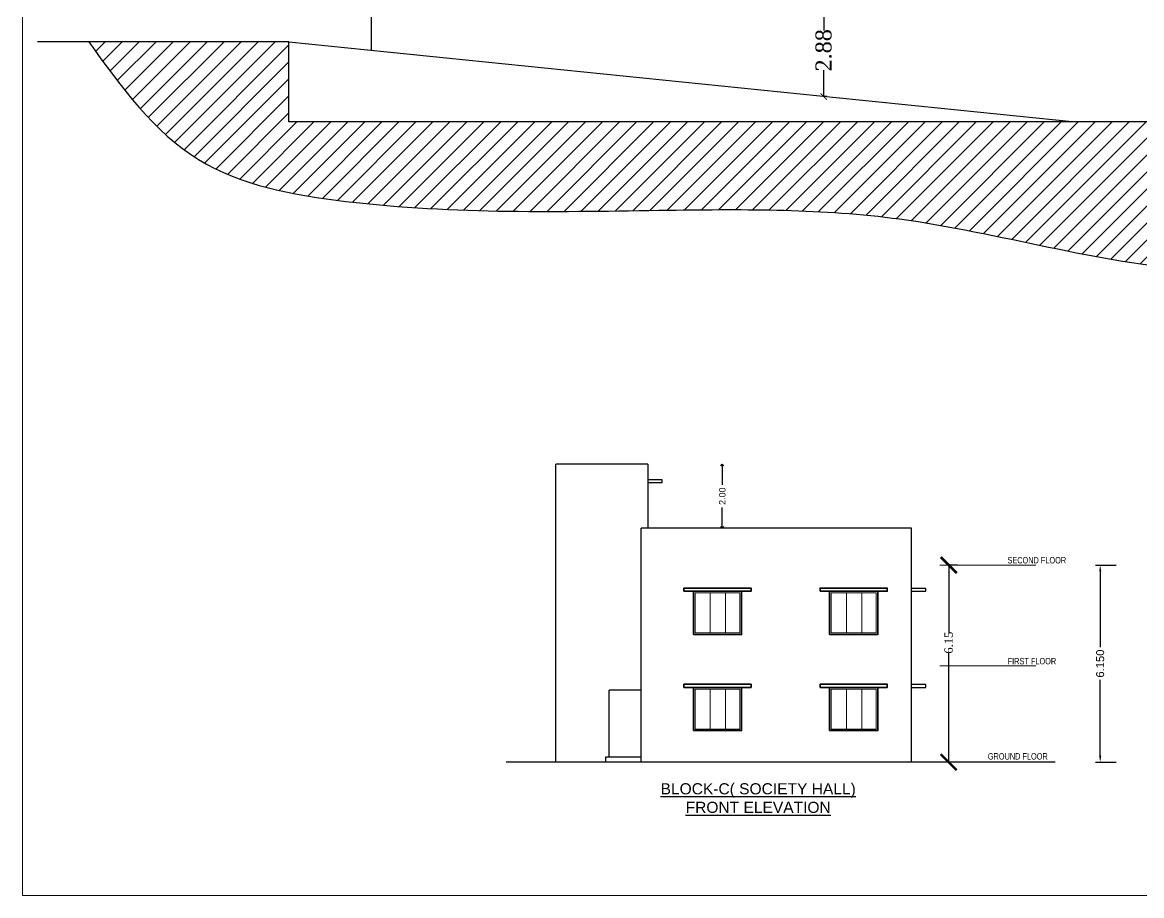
# Model space of a CAD drawing. Header units: metres. Extents: x 0 to 63445, y 32361 to 32804.
# Drawn here: x 63302.52 to 63337.47, y 32713.74 to 32740.99 of the extents above; entities that cross this region are included whole.
import ezdxf

# ---------------------------------------------------------------- set-up
doc = ezdxf.new("R2010")
doc.units = ezdxf.units.M
doc.header["$MEASUREMENT"] = 0
doc.header["$PDMODE"] = 34
doc.header["$PDSIZE"] = -10
doc.linetypes.add('ACAD_ISO03W100', pattern=[30, 12, -18])
doc.linetypes.add('CONTINULUS', pattern=[0])
doc.layers.get('0').update_dxf_attribs({"lineweight": 25})
doc.layers.add('ar-text', color=33, linetype='Continuous')
doc.layers.add('text', color=65, linetype='Continuous')
for name, color, linetype, lineweight in [('ar-wall', 7, 'Continuous', 35), ('ar-win out', 5, 'Continuous', 9), ('elev', 252, 'Continuous', 20), ('ELEVATION', 142, 'Continuous', 9), ('s-thin', 2, 'Continuous', 13), ('section', 147, 'Continuous', 30), ('wall', 7, 'Continuous', 30)]:
    doc.layers.add(name, color=color, linetype=linetype, lineweight=lineweight)
doc.layers.add('BLK_3_HT_OF_BLDG', color=5, linetype='Continuous', plot=False)
doc.layers.add('BLK_3_MUMTY_HT', color=7, linetype='Continuous', plot=False)
doc.styles.add('ananya', font='')
doc.styles.add('Arial', font='arial.ttf', dxfattribs={"height": 0.2})
doc.styles.add('PreDCRFont', font='arial.ttf', dxfattribs={"height": 0.25})
doc.styles.get("Standard").update_dxf_attribs({"font": 'arial.ttf', "height": 0.4})
doc.styles.add('style2', font='arial.ttf', dxfattribs={"height": 0.25})
doc.styles.add('TNR', font='times.ttf', dxfattribs={"height": 0.5})
doc.styles.get('ananya').set_extended_font_data('Arial Narrow')
doc.dimstyles.new('ARCHANA', dxfattribs={"dimscale": 0, "dimtxt": 0.5, "dimasz": 0.5, "dimexe": 0, "dimexo": 0, "dimgap": 0, "dimtad": 0, "dimzin": 0, "dimdsep": 46, "dimtxsty": 'TNR', "dimblk": 'ARCHTICK', "dimcen": 0.09, "dimclrd": 36, "dimclre": 36, "dimclrt": 7, "dimadec": 0, "dimazin": 0, "dimtfac": 1, "dimtofl": 0, "dimtmove": 0, "dimatfit": 3, "dimldrblk": 'ARCHTICK', "dimfxl": 1, "dimfrac": 2, "dimtolj": 1, "dimtzin": 0, "dimlwd": -1, "dimlwe": -1, "dimarcsym": 0})
doc.dimstyles.new('Copy of Standard2', dxfattribs={"dimtxt": 0.25, "dimasz": 0.2, "dimexe": 0.5, "dimexo": 0.3, "dimgap": 0.09, "dimtad": 0, "dimtoh": 1, "dimzin": 0, "dimdsep": 46, "dimtxsty": 'PreDCRFont', "dimcen": 0.025, "dimdle": 0.1, "dimadec": 0, "dimazin": 0, "dimtfac": 1, "dimtofl": 0, "dimtmove": 2, "dimatfit": 3, "dimfxl": 0.18, "dimtolj": 1, "dimtzin": 0, "dimarcsym": 0})
doc.dimstyles.new('INT DIM', dxfattribs={"dimtxt": 0.3, "dimasz": 0.1, "dimexe": 0.18, "dimexo": 0.0625, "dimgap": 0.09, "dimtad": 0, "dimzin": 0, "dimdsep": 46, "dimtxsty": 'style2', "dimblk": 'OPEN90', "dimcen": 0.09, "dimse1": 1, "dimse2": 1, "dimclrd": 250, "dimclrt": 256, "dimadec": 0, "dimazin": 0, "dimtfac": 1, "dimtofl": 0, "dimtmove": 0, "dimatfit": 3, "dimfxl": 0.18, "dimtolj": 1, "dimtzin": 0, "dimlwd": -1, "dimarcsym": 0})

# ---------------------------------------------------------------- blocks, each defined once
blk = doc.blocks.new('_ArchTick')
at = {"color": 0, "linetype": 'ByBlock', "const_width": 0.15}
blk.add_lwpolyline([(-0.5, -0.5), (0.5, 0.5)], dxfattribs=at)
blk = doc.blocks.new('*D308')
at = {"layer": 'Defpoints', "color": 0, "ltscale": 0.5, "transparency": 16777216}
for p in [(62968.474, 32905.454), (62968.519, 32902.57), (62968.617, 32902.57)]:
    blk.add_point(p, dxfattribs=at)
at = {"layer": 'wall', "color": 36, "ltscale": 0.5, "transparency": 16777216}
for p, q in [((62968.474, 32905.454), (62968.519, 32905.454)), ((62968.519, 32905.454), (62968.519, 32904.629)), ((62968.519, 32902.57), (62968.519, 32903.395)), ((62968.617, 32902.57), (62968.519, 32902.57))]:
    blk.add_line(p, q, dxfattribs=at)
at = {"layer": 'wall', "color": 36, "ltscale": 0.5, "transparency": 16777216, "xscale": 0.2, "yscale": 0.2, "zscale": 0.2}
for p, rotation in [((62968.519, 32905.454), 90), ((62968.519, 32902.57), 270)]:
    blk.add_blockref('_ArchTick', p, dxfattribs=dict(at, rotation=rotation))
at = {"layer": 'wall', "color": 7, "ltscale": 0.5, "transparency": 16777216, "insert": (62968.519, 32904.012), "char_height": 0.5, "attachment_point": 5, "rotation": 90, "style": 'TNR'}
blk.add_mtext('\\A1;2.88', dxfattribs=at)
blk = doc.blocks.new('*D318')
at = {"layer": 'Defpoints', "color": 0, "ltscale": 0.5, "transparency": 16777216}
for p in [(63227.944, 32625.97), (63227.667, 32619.82), (63227.944, 32619.82)]:
    blk.add_point(p, dxfattribs=at)
at = {"layer": 'wall', "color": 36, "ltscale": 0.5, "transparency": 16777216}
for p, q in [((63227.944, 32625.97), (63227.667, 32625.97)), ((63227.667, 32625.97), (63227.667, 32623.863)), ((63227.667, 32619.82), (63227.667, 32623.233)), ((63227.944, 32619.82), (63227.667, 32619.82))]:
    blk.add_line(p, q, dxfattribs=at)
at = {"layer": 'wall', "color": 36, "ltscale": 0.5, "transparency": 16777216, "xscale": 0.5, "yscale": 0.5, "zscale": 0.5}
for p, rotation in [((63227.667, 32625.97), 90), ((63227.667, 32619.82), 270)]:
    blk.add_blockref('_ArchTick', p, dxfattribs=dict(at, rotation=rotation))
at = {"layer": 'wall', "color": 7, "ltscale": 0.5, "transparency": 16777216, "insert": (63227.667, 32623.548), "char_height": 0.5, "attachment_point": 5, "rotation": 90, "style": 'TNR'}
blk.add_mtext('\\A1;{\\H0.52x;6.15}', dxfattribs=at)
blk = doc.blocks.new('*D357')
at = {"layer": 'BLK_3_HT_OF_BLDG', "color": 0, "linetype": 'CONTINULUS', "lineweight": -2, "ltscale": 0.05, "transparency": 16777216}
for p, q in [((63336.024, 32724.055), (63336.674, 32724.055)), ((63336.174, 32723.855), (63336.174, 32721.492)), ((63336.174, 32718.105), (63336.174, 32720.468)), ((63336.024, 32717.905), (63336.674, 32717.905))]:
    blk.add_line(p, q, dxfattribs=at)
at = {"layer": 'BLK_3_HT_OF_BLDG', "color": 0, "linetype": 'CONTINULUS', "ltscale": 0.05, "transparency": 16777216}
for points in [[(63336.141, 32723.855), (63336.208, 32723.855), (63336.174, 32724.055)], [(63336.141, 32718.105), (63336.208, 32718.105), (63336.174, 32717.905)]]:
    blk.add_solid(points, dxfattribs=at)
at = {"layer": 'Defpoints', "color": 0, "linetype": 'CONTINULUS', "ltscale": 0.05, "transparency": 16777216}
for p in [(63332.223, 32724.055), (63336.174, 32724.055), (63332.223, 32717.905)]:
    blk.add_point(p, dxfattribs=at)
at = {"layer": 'BLK_3_HT_OF_BLDG', "color": 0, "linetype": 'CONTINULUS', "ltscale": 0.05, "transparency": 16777216, "insert": (63336.174, 32720.98), "char_height": 0.25, "attachment_point": 5, "rotation": 90, "style": 'PreDCRFont'}
blk.add_mtext('\\A1;6.150', dxfattribs=at)
blk = doc.blocks.new('_Open90')
at = {"color": 0, "linetype": 'ByBlock', "lineweight": -2}
for p, q in [((0, 0), (-1, 0)), ((-0.5, 0.5), (0, 0)), ((0, 0), (-0.5, -0.5))]:
    blk.add_line(p, q, dxfattribs=at)
blk = doc.blocks.new('*D483')
at = {"layer": 'BLK_3_MUMTY_HT', "color": 250, "ltscale": 0.05, "transparency": 16777216}
for p, q in [((63324.375, 32727.105), (63324.375, 32726.556)), ((63324.375, 32725.305), (63324.375, 32725.854))]:
    blk.add_line(p, q, dxfattribs=at)
at = {"layer": 'Defpoints', "color": 0, "linetype": 'CONTINULUS', "ltscale": 0.05, "transparency": 16777216}
for p in [(63322.048, 32727.205), (63324.375, 32727.205), (63330.278, 32725.205)]:
    blk.add_point(p, dxfattribs=at)
at = {"layer": 'BLK_3_MUMTY_HT', "color": 250, "linetype": 'CONTINULUS', "ltscale": 0.05, "transparency": 16777216, "xscale": 0.1, "yscale": 0.1, "zscale": 0.1}
for p, rotation in [((63324.375, 32727.205), 90), ((63324.375, 32725.205), 270)]:
    blk.add_blockref('_Open90', p, dxfattribs=dict(at, rotation=rotation))
at = {"layer": 'BLK_3_MUMTY_HT', "linetype": 'CONTINULUS', "ltscale": 0.05, "transparency": 16777216, "insert": (63324.375, 32726.205), "char_height": 0.2, "attachment_point": 5, "rotation": 90, "style": 'Arial', "bg_fill": 3, "box_fill_scale": 1.25, "bg_fill_color": 256, "bg_fill_true_color": 13158600, "bg_fill_transparency": 0}
blk.add_mtext('\\A1;2.00', dxfattribs=at)
blk = doc.blocks.new('A$C1C873BC4')
at = {"layer": 'elev', "ltscale": 0.5}
h = blk.add_hatch(dxfattribs=at)
h.set_pattern_fill('ANSI31', color=256, scale=3)
h.set_pattern_definition([(45, (-63033.84248, -32903.87212), (-0.265165043, 0.265165043), [])])
edge = h.paths.add_edge_path()
edge.add_spline(control_points=[(-88.274, 0.407), (-87.254, -1.007), (-85.264, -3.764), (-78.38, -5.02), (-71.148, -4.834), (-62.195, -4.786), (-51.686, -8.144), (-41.843, -4.435), (-32.384, -4.105), (-25.259, -9.15), (-16.565, -6.669), (-7.651, -5.164), (-6.713, -1.115), (-6.36, 0.407)], knot_values=[0, 0, 0, 0, 5.030798, 9.809374, 19.900327, 27.110706, 36.507693, 52.004507, 57.355733, 64.196233, 76.303872, 83.575706, 87.954119, 87.954119, 87.954119, 87.954119], degree=3, periodic=0)
edge.add_line((-6.36, 0.407), (-9.427, 0.407))
edge.add_line((-9.427, 0.407), (-10.653, 0.407))
edge.add_line((-10.653, 0.407), (-10.653, 0.082))
edge.add_line((-10.653, 0.082), (-10.653, -2.093))
edge.add_line((-10.653, -2.093), (-82.024, -2.093))
edge.add_line((-82.024, -2.093), (-82.024, 0.407))
edge.add_line((-82.024, 0.407), (-88.274, 0.407))
h.paths.add_polyline_path([(-7.213, -2.13), (-5.381, -2.13), (-5.381, -1.379), (-7.213, -1.379)], flags=9)
at = {"layer": 'wall', "ltscale": 0.5}
for p, q in [((-79.442, 0.144), (-79.442, 4.807)), ((-82.024, 0.407), (-89.87, 0.407)), ((-82.024, -2.093), (-82.024, 0.407)), ((-82.024, 0.407), (-57.457, -2.093)), ((-10.653, -2.093), (-82.024, -2.093))]:
    blk.add_line(p, q, dxfattribs=at)
blk.add_spline([(-88.274, 0.407), (-84.843, -3.272), (-80.246, -4.575), (-70.159, -4.849), (-62.953, -5.123), (-53.69, -6.7), (-38.355, -4.466), (-33.006, -4.639), (-26.709, -7.31), (-14.632, -6.448), (-7.903, -3.691), (-6.36, 0.407)], degree=3, dxfattribs=at)
dim = blk.add_linear_dim(base=(-65.3231, -1.3025), p1=(-65.3687, 1.5819), p2=(-65.2259, -1.3025), angle=90, dimstyle='ARCHANA', override={"dimscale": 1, "dimtxt": 0.3, "dimasz": 0.2, "dimfxl": 6, "dimarcsym": 1}, dxfattribs=at)
dim.commit()
dim.dimension.update_dxf_attribs({"geometry": '*D308', "text_midpoint": (-65.3231, 0.1397), "insert": (-63033.8425, -32903.8721)})
blk = doc.blocks.new('A$C56D3005D')
at = {"layer": 'ar-wall', "ltscale": 0.005}
for points in [[(-3.187, -0.737), (-1.087, -0.737), (-1.087, -0.637), (-3.187, -0.637)], [(1.065, -0.737), (3.165, -0.737), (3.165, -0.637), (1.065, -0.637)], [(-2.887, -2.087), (-1.387, -2.087), (-1.387, -0.737), (-2.887, -0.737)], [(1.365, -2.087), (2.865, -2.087), (2.865, -0.737), (1.365, -0.737)], [(-3.187, -3.737), (-1.087, -3.737), (-1.087, -3.637), (-3.187, -3.637)], [(-2.887, -5.087), (-1.387, -5.087), (-1.387, -3.737), (-2.887, -3.737)], [(1.065, -3.737), (3.165, -3.737), (3.165, -3.637), (1.065, -3.637)], [(1.365, -5.087), (2.865, -5.087), (2.865, -3.737), (1.365, -3.737)]]:
    blk.add_lwpolyline(points, close=True, dxfattribs=at)
at = {"layer": 'ar-win out'}
for p, q in [((-1.885, -0.787), (-1.885, -2.037)), ((2.367, -0.787), (2.367, -2.037)), ((-1.885, -3.787), (-1.885, -5.037)), ((2.367, -3.787), (2.367, -5.037))]:
    blk.add_line(p, q, dxfattribs=at)
for points in [[(-2.837, -2.037), (-1.437, -2.037), (-1.437, -0.787), (-2.837, -0.787)], [(-2.366, -0.787), (-2.837, -0.787), (-2.837, -2.037), (-2.366, -2.037)], [(-2.366, -2.037), (-1.437, -2.037), (-1.437, -0.787), (-2.366, -0.787)], [(1.415, -2.037), (2.815, -2.037), (2.815, -0.787), (1.415, -0.787)], [(1.886, -0.787), (1.415, -0.787), (1.415, -2.037), (1.886, -2.037)], [(1.886, -2.037), (2.815, -2.037), (2.815, -0.787), (1.886, -0.787)], [(-2.837, -5.037), (-1.437, -5.037), (-1.437, -3.787), (-2.837, -3.787)], [(-2.366, -3.787), (-2.837, -3.787), (-2.837, -5.037), (-2.366, -5.037)], [(-2.366, -5.037), (-1.437, -5.037), (-1.437, -3.787), (-2.366, -3.787)], [(1.415, -5.037), (2.815, -5.037), (2.815, -3.787), (1.415, -3.787)], [(1.886, -3.787), (1.415, -3.787), (1.415, -5.037), (1.886, -5.037)], [(1.886, -5.037), (2.815, -5.037), (2.815, -3.787), (1.886, -3.787)]]:
    blk.add_lwpolyline(points, close=True, dxfattribs=at)
at = {"layer": 's-thin', "linetype": 'ACAD_ISO03W100', "ltscale": 0.25}
for p, q in [((4.807, 0.082), (8.49, 0.082)), ((4.807, -3.068), (8.49, -3.068))]:
    blk.add_line(p, q, dxfattribs=at)
at = {"layer": 'section', "ltscale": 3}
for p, q in [((-3.863, 2.746), (-4.313, 2.746)), ((-4.313, 2.657), (-3.863, 2.657)), ((-3.863, 2.657), (-3.863, 2.746)), ((4.367, -0.646), (3.917, -0.646)), ((4.367, -0.735), (4.367, -0.646)), ((3.917, -0.735), (4.367, -0.735)), ((4.367, -3.646), (3.917, -3.646)), ((3.917, -3.735), (4.367, -3.735)), ((4.367, -3.735), (4.367, -3.646))]:
    blk.add_line(p, q, dxfattribs=at)
at = {"layer": 'wall', "ltscale": 0.5}
for p, q in [((-4.313, 3.232), (-7.183, 3.232)), ((-7.183, -6.068), (-7.183, 3.232)), ((-4.313, 3.232), (-4.313, 1.232)), ((3.917, 1.232), (-4.516, 1.232)), ((-4.516, -6.068), (-4.516, 1.232)), ((3.917, -6.068), (3.917, 1.232)), ((-4.516, -3.818), (-5.516, -3.818)), ((-5.516, -5.918), (-5.516, -3.818)), ((-4.516, -5.918), (-5.635, -5.918)), ((-5.635, -5.918), (-5.635, -6.068)), ((8.404, -6.068), (-8.741, -6.068))]:
    blk.add_line(p, q, dxfattribs=at)
at = {"layer": 'ar-text', "ltscale": 0.005, "char_height": 0.2, "attachment_point": 1, "style": 'ananya'}
for s, width, insert in [('\\pxqc;SECOND FLOOR ', 2.81875, (6.424, 0.333)), ('\\pxqc;FIRST FLOOR ', 1.64197, (6.86, -2.817))]:
    blk.add_mtext_dynamic_manual_height_columns(s, width=width, gutter_width=2.5, heights=[0], dxfattribs=dict(at, insert=insert))
at = {"layer": 'ar-text', "ltscale": 0.005, "insert": (6.215, -5.789), "char_height": 0.2, "width": 2.13557, "attachment_point": 1, "style": 'ananya'}
blk.add_mtext('\\pxi0.44632;GROUND FLOOR ', dxfattribs=at)
at = {"layer": 'text', "insert": (5.66, -7.659), "char_height": 0.34741, "width": 13.0532, "attachment_point": 9}
blk.add_mtext('\\pxqc;{\\LBLOCK-C( SOCIETY HALL)\\PFRONT ELEVATION}', dxfattribs=at)
at = {"layer": 'wall', "ltscale": 0.5}
dim = blk.add_linear_dim(base=(5.083, -6.068), p1=(5.36, 0.082), p2=(5.36, -6.068), angle=90, text='{\\H0.52x;<>}', dimstyle='ARCHANA', override={"dimscale": 1, "dimfxl": 6, "dimarcsym": 1}, dxfattribs=at)
dim.commit()
dim.dimension.update_dxf_attribs({"geometry": '*D318', "text_midpoint": (5.083, -2.34), "dimtype": 128, "insert": (-63222.584, -32625.888)})

msp = doc.modelspace()

# ---------------------------------------------------------------- linework, layer by layer
at = {"layer": 'ELEVATION', "ltscale": 20}
msp.add_lwpolyline([(63302.519, 32713.7378), (63444.5259, 32713.7378), (63444.5259, 32804.4763), (63302.519, 32804.4763)], close=True, dxfattribs=at)

# ---------------------------------------------------------------- block references
at = {"layer": 'wall', "ltscale": 0.5}
for name, p in [('A$C1C873BC4', (63392.863, 32739.9821)), ('A$C56D3005D', (63326.3612, 32723.9732))]:
    msp.add_blockref(name, p, dxfattribs=at)

# ---------------------------------------------------------------- dimensions: what is measured, and where the dimension line sits
at = {"layer": 'BLK_3_HT_OF_BLDG', "linetype": 'CONTINULUS', "ltscale": 0.05}
dim = msp.add_linear_dim(base=(63336.1745, 32724.0553), p1=(63332.2234, 32717.9053), p2=(63332.2234, 32724.0553), angle=90, dimstyle='Copy of Standard2', override={"dimdec": 3, "dimpost": '\\X', "dimtdec": 3, "dimfxl": 0.15, "dimfxlon": 1}, dxfattribs=at)
dim.commit()
dim.dimension.update_dxf_attribs({"geometry": '*D357', "text_midpoint": (63336.1745, 32720.9803)})

# ---------------------------------------------------------------- next in the draw order: dimensions: what is measured, and where the dimension line sits
at = {"layer": 'BLK_3_MUMTY_HT', "linetype": 'CONTINULUS', "ltscale": 0.05}
dim = msp.add_linear_dim(base=(63324.3748, 32727.2053), p1=(63330.2778, 32725.2053), p2=(63322.048, 32727.2053), angle=90, dimstyle='INT DIM', override={"dimtxt": 0.2, "dimtxsty": 'Arial', "dimfxl": 0.125, "dimtfill": 1, "dimtfillclr": 7, "dimarcsym": 1}, dxfattribs=at)
dim.commit()
dim.dimension.update_dxf_attribs({"geometry": '*D483', "text_midpoint": (63324.3748, 32726.2053)})

doc.saveas('drawing.dxf')
